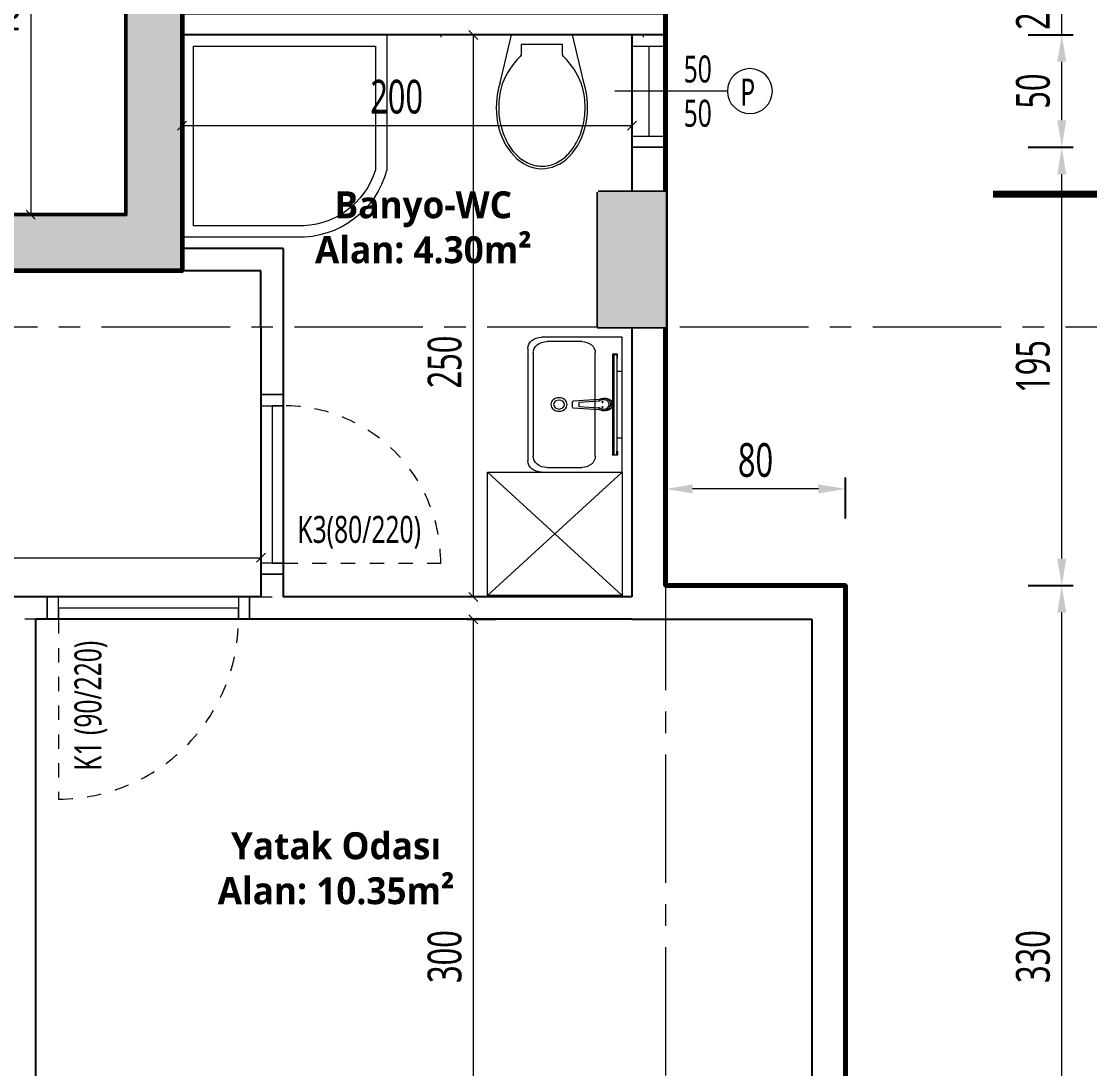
# Model space of a CAD drawing. Header units: metres. Extents: x 14968 to 56958, y -40276 to -31129.
# Drawn here: x 36100.2 to 36575.3, y -36279.8 to -35813.9 of the extents above; entities that cross this region are included whole.
import ezdxf
from ezdxf.enums import TextEntityAlignment as Align

# ---------------------------------------------------------------- set-up
doc = ezdxf.new("R2010")
doc.units = ezdxf.units.M
doc.linetypes.add('CENTER2', pattern=[28.575, 19.05, -3.175, 3.175, -3.175])
doc.linetypes.add('JIS_02_1.2', pattern=[64.008, 32.004, -32.004])
doc.layers.get('0').update_dxf_attribs({"lineweight": 13})
doc.layers.get('Defpoints').update_dxf_attribs({"lineweight": 9})
doc.layers.add('A AKS', color=7, linetype='CENTER2', lineweight=9, true_color=0x848484)
doc.layers.add('A AKS YAZI', color=7, linetype='CENTER2', lineweight=9, true_color=0x848484)
doc.layers.add('A ALAN BRÜT', color=5, linetype='Continuous', lineweight=60, plot=False)
doc.layers.add('A ALAN NET', color=140, linetype='Continuous', lineweight=13, plot=False)
for name, color, linetype, lineweight in [('A DUVAR', 7, 'Continuous', 25), ('A KAPI', 11, 'Continuous', 13), ('A KESİT ÇİZGİSİ', 1, 'CENTER2', 50), ('A KOLON', 1, 'Continuous', 50), ('A KOLON TARAMA', 1, 'Continuous', 15), ('A PENCERE', 140, 'Continuous', 9), ('A TEFRİŞ', 252, 'Continuous', 13), ('A YAZI', 7, 'Continuous', 13), ('A ÖLÇÜ DIŞ', 31, 'Continuous', 13), ('A ÖLÇÜ İÇ', 31, 'Continuous', 13), ('A ÖLÇÜ İÇ YATAY', 2, 'Continuous', 9)]:
    doc.layers.add(name, color=color, linetype=linetype, lineweight=lineweight)
doc.styles.add('HİB Segoe Semibold', font='')
doc.styles.add('HİB Segoe Semilight .7', font='segoeuisl.ttf', dxfattribs={"width": 0.7})
doc.styles.add('HİB Segoe Semilight .95', font='segoeuisl.ttf', dxfattribs={"width": 0.9})
doc.styles.get('HİB Segoe Semibold').set_extended_font_data('Segoe UI Semibold')
doc.dimstyles.new('HİB DIŞ', dxfattribs={"dimtxt": 15, "dimasz": 12, "dimexe": 5, "dimexo": 30, "dimgap": 5, "dimtad": 1, "dimdec": 0, "dimzin": 0, "dimdsep": 46, "dimtxsty": 'HİB Segoe Semilight .7', "dimcen": 0.09, "dimclrd": 256, "dimclre": 256, "dimclrt": 256, "dimadec": 0, "dimazin": 0, "dimtfac": 1, "dimtdec": 4, "dimtix": 1, "dimtmove": 0, "dimatfit": 3, "dimfxl": 15, "dimfxlon": 1, "dimtvp": 1, "dimtolj": 1, "dimtzin": 0, "dimlwd": -1, "dimlwe": -3, "dimarcsym": 0})
doc.dimstyles.new('HİB İÇ', dxfattribs={"dimtxt": 15, "dimasz": 18, "dimexe": 3, "dimexo": 10, "dimgap": 5, "dimtad": 1, "dimdec": 0, "dimzin": 0, "dimdsep": 46, "dimtxsty": 'HİB Segoe Semilight .7', "dimblk": 'NONE', "dimblk1": 'NONE', "dimblk2": 'NONE', "dimtsz": 2, "dimcen": 0.09, "dimclrd": 256, "dimclre": 256, "dimclrt": 256, "dimadec": 0, "dimazin": 0, "dimtfac": 1, "dimtdec": 4, "dimtix": 1, "dimtofl": 0, "dimtmove": 0, "dimatfit": 3, "dimfxl": 10, "dimfxlon": 1, "dimtvp": 1, "dimtolj": 1, "dimtzin": 0, "dimlwd": -1, "dimlwe": -3, "dimarcsym": 0})

# ---------------------------------------------------------------- blocks, each defined once
blk = doc.blocks.new('*D598')
at = {"layer": 'A ÖLÇÜ DIŞ', "lineweight": -3, "ltscale": 0.5}
for p, q in [((36622.4, -35669.94), (36642.4, -35669.94)), ((36622.4, -35949.94), (36642.4, -35949.94))]:
    blk.add_line(p, q, dxfattribs=at)
at = {"layer": 'A ÖLÇÜ DIŞ', "ltscale": 0.5}
blk.add_line((36637.4, -35937.94), (36637.4, -35681.94), dxfattribs=at)
at = {"layer": 'A ÖLÇÜ DIŞ'}
for points in [[(36639.4, -35681.94), (36635.4, -35681.94), (36637.4, -35669.94)], [(36635.4, -35937.94), (36639.4, -35937.94), (36637.4, -35949.94)]]:
    blk.add_solid(points, dxfattribs=at)
at = {"layer": 'Defpoints', "color": 0}
for p in [(36386.7, -35669.94), (36637.4, -35669.94), (36394.64, -35949.94)]:
    blk.add_point(p, dxfattribs=at)
at = {"layer": 'A ÖLÇÜ DIŞ', "ltscale": 0.5, "insert": (36624.65, -35809.94), "char_height": 15, "attachment_point": 5, "rotation": 90, "style": 'HİB Segoe Semilight .7'}
blk.add_mtext('\\A1;280', dxfattribs=at)
blk = doc.blocks.new('*D597')
at = {"layer": 'A ÖLÇÜ DIŞ', "lineweight": -3, "ltscale": 0.5}
for p, q in [((36622.4, -35949.89), (36642.4, -35949.89)), ((36622.4, -36394.94), (36642.4, -36394.94))]:
    blk.add_line(p, q, dxfattribs=at)
at = {"layer": 'A ÖLÇÜ DIŞ', "ltscale": 0.5}
blk.add_line((36637.4, -36382.94), (36637.4, -35961.89), dxfattribs=at)
at = {"layer": 'A ÖLÇÜ DIŞ'}
for points in [[(36639.4, -35961.89), (36635.4, -35961.89), (36637.4, -35949.89)], [(36635.4, -36382.94), (36639.4, -36382.94), (36637.4, -36394.94)]]:
    blk.add_solid(points, dxfattribs=at)
at = {"layer": 'Defpoints', "color": 0}
for p in [(36386.7, -35949.89), (36637.4, -35949.89), (36501.7, -36394.94)]:
    blk.add_point(p, dxfattribs=at)
at = {"layer": 'A ÖLÇÜ DIŞ', "ltscale": 0.5, "insert": (36624.77, -36172.41), "char_height": 15, "attachment_point": 5, "rotation": 90, "style": 'HİB Segoe Semilight .7'}
blk.add_mtext('\\A1;445', dxfattribs=at)
blk = doc.blocks.new('A LAVABO')
at = {"color": 0, "linetype": 'ByBlock'}
for p, q in [((-9.4, 12.26), (-11.2, 12.26)), ((-11.2, 12.26), (-11.2, 10.46)), ((-11, 12.06), (-9.4, 12.06)), ((-11, 10.46), (-11, 12.06)), ((-9.4, 12.06), (-9.4, 12.26)), ((33.6, 12.06), (-9.4, 12.06, 0)), ((-3.5, 12.06, 0), (-3.5, 14.06, 0)), ((26.1, 12.06, 0), (26.1, 14.06, 0)), ((32, 12.06), (32, 12.26)), ((32, 12.26), (33.8, 12.26)), ((33.6, 12.06), (32, 12.06)), ((33.6, 10.46), (33.6, 12.06)), ((33.8, 12.26), (33.8, 10.46)), ((-11.2, 10.46), (-11, 10.46)), ((-11, 11.06, 0), (33.6, 11.06)), ((33.6, 10.46), (-11, 10.46)), ((33.8, 10.46), (33.6, 10.46)), ((8.66, 7.1), (8.66, 7.75)), ((9.18, 5.51), (9.83, 5.51)), ((9.82, -4.1), (9.18, 5.51)), ((10.5, -1.81), (9.89, 5.24)), ((12.89, 5.31), (12.25, -1.82)), ((13.53, 5.47), (12.82, -4.1)), ((13.53, 5.47), (12.91, 5.47)), ((14.07, 7.1), (14.07, 7.76)), ((11.95, -2.09), (10.8, -2.09)), ((10.12, -4.38), (12.52, -4.38))]:
    blk.add_line(p, q, dxfattribs=at)
at = {"color": 0, "linetype": 'ByBlock', "elevation": 0}
for points in [[(-18.7, 14.06), (41.3, 14.06), (41.3, -15.94, -0.414214), (36.3, -20.94), (-13.7, -20.94, -0.414214), (-18.7, -15.94)], [(-16.7, -0.94, -0.414214), (-11.7, 4.06), (34.3, 4.06, -0.414214), (39.3, -0.94), (39.3, -13.94, -0.414214), (34.3, -18.94), (-11.7, -18.94, -0.414214), (-16.7, -13.94)]]:
    blk.add_lwpolyline(points, format="xyb", close=True, dxfattribs=at)
blk.add_lwpolyline([(-3.5, 14.06), (26.1, 14.06)], dxfattribs=at)
at = {"color": 0, "linetype": 'ByBlock'}
for centre, radius in [((11.3, 10.46), 0.591), ((11.3, 10.46), 0.471), ((10.17, 6.73), 0.211), ((12.34, 6.7), 0.211), ((11.34, -9.39), 3), ((11.34, -9.39), 2)]:
    blk.add_circle(centre, radius, dxfattribs=at)
for points in [[(9.18, 5.51), (8.3, 6.72), (8.57, 8.41), (9.78, 9.28), (10.99, 10.16), (12.68, 9.89), (13.56, 8.68), (14.25, 7.72), (14.24, 6.42), (13.53, 5.47)], [(9.66, 5.85), (8.97, 6.79), (9.17, 8.11), (10.11, 8.8), (11.05, 9.49), (12.37, 9.29), (13.06, 8.35), (13.6, 7.62), (13.61, 6.63), (13.1, 5.89)]]:
    blk.add_open_spline(points, degree=3, knots=[0, 0, 0, 0, 1, 1, 1, 2, 2, 2, 3, 3, 3, 3], dxfattribs=at)
for points in [[(8.66, 7.75), (8.66, 9), (9.51, 10.08), (10.72, 10.38)], [(11.89, 10.41), (13.16, 10.15), (14.08, 9.04), (14.07, 7.74)], [(9.66, 5.85), (9.79, 5.67), (9.87, 5.46), (9.89, 5.24)], [(12.89, 5.31), (12.9, 5.52), (12.98, 5.72), (13.1, 5.89)], [(10.8, -2.09), (10.64, -2.09), (10.51, -1.97), (10.5, -1.81)], [(12.25, -1.82), (12.23, -1.97), (12.1, -2.09), (11.95, -2.09)], [(10.12, -4.38), (9.96, -4.38), (9.83, -4.26), (9.82, -4.1)], [(12.82, -4.1), (12.81, -4.26), (12.68, -4.38), (12.52, -4.38)]]:
    blk.add_open_spline(points, degree=3, dxfattribs=at)
blk = doc.blocks.new('A KAPI 70X10')
at = {"layer": 'A KAPI', "ltscale": 100}
for p, q in [((-6, 85), (-6, 75)), ((4, 85), (4, 75)), ((-6, 75), (4, 75)), ((4, -5), (-6, -5)), ((-6, -15), (-6, -5)), ((4, -15), (4, -5))]:
    blk.add_line(p, q, dxfattribs=at)
at = {"layer": 'A KAPI', "linetype": 'JIS_02_1.2', "ltscale": 0.2}
blk.add_line((4, 0), (74, 0), dxfattribs=at)
at = {"layer": 'A KAPI', "ltscale": 100}
for points in [[(4, 70), (4, 75), (-6, 75), (-6, 70)], [(-1, 0), (4, 0), (4, 70), (-1, 70)], [(4, -5), (4, 0), (-6, 0), (-6, -5)]]:
    blk.add_lwpolyline(points, close=True, dxfattribs=at)
at = {"layer": 'A KAPI', "linetype": 'JIS_02_1.2', "ltscale": 0.2}
blk.add_arc((4.17, 0.17), 69.83, 359.8617, 90.1383, dxfattribs=at)
at = {"layer": 'A KAPI', "style": 'HİB Segoe Semilight .7', "width": 0.7}
blk.add_attdef('KAPI_NO', (14.73, 8.98), '', height=12, dxfattribs=at)
blk = doc.blocks.new('A KLOZET')
at = {"color": 0}
for p, q in [((4.51, 17.13), (4.51, 16.13)), ((35.86, 17.13), (30.85, -4.25)), ((63.15, 17.13), (35.86, 17.13)), ((68.25, -4.6), (63.15, 17.13)), ((94.51, 17.13), (94.51, 16.13)), ((58.71, 12.88), (40.22, 12.88)), ((40.22, 12.88), (40.22, 8.3)), ((58.71, 8.3), (58.71, 12.88)), ((39.86, 7.44), (39.85, 7.43)), ((40.22, 8.3), (39.86, 7.44)), ((59.14, 7.44), (58.71, 8.3)), ((59.13, 7.43), (59.14, 7.44))]:
    blk.add_line(p, q, dxfattribs=at)
for centre, start, end in [((62.17, -15.98), 133.6318, 159.5865), ((36.77, -15.98), 20.4135, 46.3682)]:
    blk.add_arc(centre, 32.34, start, end, dxfattribs=at)
blk.add_ellipse((49.49, -15.14), major_axis=(0, -27.28), ratio=0.74463, start_param=4.302209, end_param=8.249905, dxfattribs=at)
blk.add_open_spline([(31.86, -4.7), (31.66, -5.38), (31.43, -6.19), (30.89, -8.43), (30.64, -9.9), (30.32, -12.88), (30.26, -14.39), (30.32, -17.4), (30.45, -18.9), (30.89, -21.85), (31.21, -23.3), (32.02, -26.1), (32.51, -27.45), (33.66, -30.01), (34.31, -31.23), (35.76, -33.48), (36.56, -34.52), (38.26, -36.4), (39.16, -37.24), (41.06, -38.69), (42.05, -39.3), (44.09, -40.29), (45.13, -40.67), (47.25, -41.17), (48.32, -41.3), (50.46, -41.32), (51.53, -41.2), (53.65, -40.73), (54.7, -40.37), (56.74, -39.41), (57.74, -38.81), (59.64, -37.39), (60.56, -36.56), (62.27, -34.71), (63.07, -33.68), (64.54, -31.45), (65.2, -30.24), (66.37, -27.7), (66.87, -26.35), (67.7, -23.57), (68.03, -22.12), (68.5, -19.18), (68.64, -17.68), (68.72, -14.67), (68.67, -13.16), (68.38, -10.18), (68.14, -8.7), (67.62, -6.48), (67.41, -5.71), (67.12, -4.7)], degree=3, knots=[4.302209, 4.302209, 4.302209, 4.302209, 4.399567, 4.399567, 4.570324, 4.570324, 4.741082, 4.741082, 4.91184, 4.91184, 5.082597, 5.082597, 5.253355, 5.253355, 5.424112, 5.424112, 5.59487, 5.59487, 5.765627, 5.765627, 5.936385, 5.936385, 6.107142, 6.107142, 6.2779, 6.2779, 6.448657, 6.448657, 6.619415, 6.619415, 6.790172, 6.790172, 6.96093, 6.96093, 7.131688, 7.131688, 7.302445, 7.302445, 7.473203, 7.473203, 7.64396, 7.64396, 7.814718, 7.814718, 7.985475, 7.985475, 8.156233, 8.156233, 8.249905, 8.249905, 8.249905, 8.249905], dxfattribs=at)
blk = doc.blocks.new('PEN 65LİK')
at = {"layer": 'A PENCERE'}
for p, q in [((-15, -25), (-15, 25)), ((-15, 25), (0, 25)), ((0, 25), (0, -25)), ((-7.5, 20), (-7.5, -20)), ((0, -25), (-15, -25))]:
    blk.add_line(p, q, dxfattribs=at)
at = {"layer": 'A PENCERE', "color": 7}
blk.add_line((-42.5, 0), (7.5, 0), dxfattribs=at)
at = {"layer": 'A PENCERE'}
for points in [[(0, 25), (0, 20), (-15, 20), (-15, 25)], [(0, -25), (0, -20), (-15, -20), (-15, -25)]]:
    blk.add_lwpolyline(points, close=True, dxfattribs=at)
at = {"layer": 'A PENCERE', "color": 7}
blk.add_circle((-52.5, 0), 10, dxfattribs=at)
at = {"layer": 'A PENCERE', "color": 7, "style": 'HİB Segoe Semilight .95', "width": 0.7}
for tag, p in [('GEN', (-29.3, 3.83)), ('P', (-51.54, -6.42)), ('YÜK', (-29.3, -15.83))]:
    blk.add_attdef(tag, text='', height=12, dxfattribs=at).set_placement(p, align=Align.CENTER)
blk = doc.blocks.new('KAPI 90X10')
at = {"layer": 'A KAPI', "linetype": 'JIS_02_1.2', "ltscale": 0.2}
blk.add_line((85, 10.03), (85, 90.03), dxfattribs=at)
at = {"layer": 'A KAPI'}
for p, q in [((0, 10.03), (-10, 10.03)), ((0, 0.03), (0, 10.03)), ((90, 10.03), (90, 0.03)), ((90, 10.03), (100, 10.03)), ((0, 0.03), (-10, 0.03)), ((90, 0.03), (100, 0.03))]:
    blk.add_line(p, q, dxfattribs=at)
for points in [[(5, 10.03), (0, 10.03), (0, 0.03), (5, 0.03)], [(85, 5.03), (85, 10.03), (5, 10.03), (5, 5.03)], [(90, 10.03), (85, 10.03), (85, 0.03), (90, 0.03)]]:
    blk.add_lwpolyline(points, close=True, dxfattribs=at)
at = {"layer": 'A KAPI', "linetype": 'JIS_02_1.2', "ltscale": 0.2}
blk.add_arc((85, 10.03), 80, 90, 180, dxfattribs=at)
at = {"layer": 'A KAPI', "style": 'HİB Segoe Semilight .7', "width": 0.7}
blk.add_attdef('KAPI_NO', (76.63, 23.8), '', height=12, rotation=90, dxfattribs=at)
blk = doc.blocks.new('*D601')
at = {"layer": 'A ÖLÇÜ DIŞ', "lineweight": -3, "ltscale": 0.5, "transparency": 16777216}
for p, q in [((36657.4, -35174.94), (36677.4, -35174.94)), ((36657.4, -36444.94), (36677.4, -36444.94))]:
    blk.add_line(p, q, dxfattribs=at)
at = {"layer": 'A ÖLÇÜ DIŞ', "ltscale": 0.5, "transparency": 16777216}
blk.add_line((36672.4, -36432.94), (36672.4, -35186.94), dxfattribs=at)
at = {"layer": 'A ÖLÇÜ DIŞ', "transparency": 16777216}
for points in [[(36674.4, -35186.94), (36670.4, -35186.94), (36672.4, -35174.94)], [(36670.4, -36432.94), (36674.4, -36432.94), (36672.4, -36444.94)]]:
    blk.add_solid(points, dxfattribs=at)
at = {"layer": 'Defpoints', "color": 0, "transparency": 16777216}
for p in [(35781.7, -35174.94), (36672.4, -35174.94), (35781.7, -36444.94)]:
    blk.add_point(p, dxfattribs=at)
at = {"layer": 'A ÖLÇÜ DIŞ', "ltscale": 0.5, "transparency": 16777216, "insert": (36659.61, -35809.94), "char_height": 15, "attachment_point": 5, "rotation": 90, "style": 'HİB Segoe Semilight .7'}
blk.add_mtext('\\A1;1270', dxfattribs=at)
blk = doc.blocks.new('*D593')
at = {"layer": 'A ÖLÇÜ DIŞ', "lineweight": -3, "ltscale": 0.5}
for p, q in [((36584.4, -35555.04), (36604.4, -35555.04)), ((36584.4, -36064.84), (36604.4, -36064.84))]:
    blk.add_line(p, q, dxfattribs=at)
at = {"layer": 'A ÖLÇÜ DIŞ', "ltscale": 0.5}
blk.add_line((36599.4, -36052.84), (36599.4, -35567.04), dxfattribs=at)
at = {"layer": 'A ÖLÇÜ DIŞ'}
for points in [[(36601.4, -35567.04), (36597.4, -35567.04), (36599.4, -35555.04)], [(36597.4, -36052.84), (36601.4, -36052.84), (36599.4, -36064.84)]]:
    blk.add_solid(points, dxfattribs=at)
at = {"layer": 'Defpoints', "color": 0}
for p in [(36466.7, -35555.04), (36599.4, -35555.04), (36466.7, -36064.84)]:
    blk.add_point(p, dxfattribs=at)
at = {"layer": 'A ÖLÇÜ DIŞ', "ltscale": 0.5, "insert": (36586.61, -35809.94), "char_height": 15, "attachment_point": 5, "rotation": 90, "style": 'HİB Segoe Semilight .7'}
blk.add_mtext('\\A1;510', dxfattribs=at)
blk = doc.blocks.new('*D592')
at = {"layer": 'A ÖLÇÜ DIŞ', "lineweight": -3, "ltscale": 0.5}
for p, q in [((36584.4, -36064.84), (36604.4, -36064.84)), ((36584.4, -36394.94), (36604.4, -36394.94))]:
    blk.add_line(p, q, dxfattribs=at)
at = {"layer": 'A ÖLÇÜ DIŞ', "ltscale": 0.5}
blk.add_line((36599.4, -36382.94), (36599.4, -36076.84), dxfattribs=at)
at = {"layer": 'A ÖLÇÜ DIŞ'}
for points in [[(36601.4, -36076.84), (36597.4, -36076.84), (36599.4, -36064.84)], [(36597.4, -36382.94), (36601.4, -36382.94), (36599.4, -36394.94)]]:
    blk.add_solid(points, dxfattribs=at)
at = {"layer": 'Defpoints', "color": 0}
for p in [(36466.7, -36064.84), (36599.4, -36064.84), (36501.7, -36394.94)]:
    blk.add_point(p, dxfattribs=at)
at = {"layer": 'A ÖLÇÜ DIŞ', "ltscale": 0.5, "insert": (36586.64, -36229.89), "char_height": 15, "attachment_point": 5, "rotation": 90, "style": 'HİB Segoe Semilight .7'}
blk.add_mtext('\\A1;330', dxfattribs=at)
blk = doc.blocks.new('KESİTLER')
at = {"layer": 'A KESİT ÇİZGİSİ', "ltscale": 3}
blk.add_lwpolyline([(1833.03, 0, 3, 3, 0), (1607.82, 0, 0, 0, 0)], format="xyseb", dxfattribs=at)
blk = doc.blocks.new('*D1648')
at = {"layer": 'A ÖLÇÜ İÇ', "ltscale": 0.5}
for p, q in [((36303.24, -36081.94), (36299.24, -36077.94)), ((36301.24, -36379.94), (36301.24, -36079.94)), ((36299.24, -36377.94), (36303.24, -36381.94))]:
    blk.add_line(p, q, dxfattribs=at)
at = {"layer": 'A ÖLÇÜ İÇ', "lineweight": -3, "ltscale": 0.5}
for p, q in [((36311.24, -36079.94), (36298.24, -36079.94)), ((36311.24, -36379.94), (36298.24, -36379.94))]:
    blk.add_line(p, q, dxfattribs=at)
at = {"layer": 'Defpoints', "color": 0}
for p in [(36301.24, -36079.94), (36386.7, -36079.94), (36390.74, -36379.94)]:
    blk.add_point(p, dxfattribs=at)
at = {"layer": 'A ÖLÇÜ İÇ', "ltscale": 0.5, "insert": (36288.49, -36229.94), "char_height": 15, "attachment_point": 5, "rotation": 90, "style": 'HİB Segoe Semilight .7'}
blk.add_mtext('\\A1;300', dxfattribs=at)
blk = doc.blocks.new('_None')
blk = doc.blocks.new('*D1649')
at = {"layer": 'A ÖLÇÜ İÇ', "lineweight": -3, "ltscale": 0.5}
for p, q in [((36311.24, -35819.94), (36298.24, -35819.94)), ((36311.24, -36069.99), (36298.24, -36069.99))]:
    blk.add_line(p, q, dxfattribs=at)
at = {"layer": 'A ÖLÇÜ İÇ', "ltscale": 0.5}
for p, q in [((36303.24, -35821.94), (36299.24, -35817.94)), ((36301.24, -36069.99), (36301.24, -35819.94)), ((36299.24, -36067.99), (36303.24, -36071.99))]:
    blk.add_line(p, q, dxfattribs=at)
at = {"layer": 'Defpoints', "color": 0}
for p in [(36301.24, -35819.94), (36371.7, -35819.94), (36371.7, -36069.99)]:
    blk.add_point(p, dxfattribs=at)
at = {"layer": 'A ÖLÇÜ İÇ', "ltscale": 0.5, "insert": (36288.49, -35965.47), "char_height": 15, "attachment_point": 5, "rotation": 90, "style": 'HİB Segoe Semilight .7'}
blk.add_mtext('\\A1;250', dxfattribs=at)
blk = doc.blocks.new('*D1653')
at = {"layer": 'A ÖLÇÜ İÇ', "lineweight": -3, "ltscale": 0.5}
for p, q in [((36171.7, -35850.29), (36171.7, -35863.29)), ((36371.7, -35850.29), (36371.7, -35863.29))]:
    blk.add_line(p, q, dxfattribs=at)
at = {"layer": 'A ÖLÇÜ İÇ', "ltscale": 0.5}
for p, q in [((36173.7, -35858.29), (36169.7, -35862.29)), ((36369.7, -35862.29), (36373.7, -35858.29)), ((36171.7, -35860.29), (36371.7, -35860.29))]:
    blk.add_line(p, q, dxfattribs=at)
at = {"layer": 'Defpoints', "color": 0}
for p in [(36171.7, -35819.94), (36371.7, -35819.94), (36371.7, -35860.29)]:
    blk.add_point(p, dxfattribs=at)
at = {"layer": 'A ÖLÇÜ İÇ', "ltscale": 0.5, "insert": (36267.08, -35847.54), "char_height": 15, "attachment_point": 5, "style": 'HİB Segoe Semilight .7'}
blk.add_mtext('\\A1;200', dxfattribs=at)
blk = doc.blocks.new('*D1667')
at = {"layer": 'A ÖLÇÜ İÇ', "lineweight": -3, "ltscale": 0.5}
for p, q in [((35776.7, -36042.56), (35776.7, -36055.56)), ((36206.7, -36042.56), (36206.7, -36055.56))]:
    blk.add_line(p, q, dxfattribs=at)
at = {"layer": 'A ÖLÇÜ İÇ', "ltscale": 0.5}
for p, q in [((35778.7, -36050.56), (35774.7, -36054.56)), ((35776.7, -36052.56), (36206.7, -36052.56)), ((36204.7, -36054.56), (36208.7, -36050.56))]:
    blk.add_line(p, q, dxfattribs=at)
at = {"layer": 'Defpoints', "color": 0}
for p in [(35776.7, -35949.99), (36206.7, -35949.99), (36206.7, -36052.56)]:
    blk.add_point(p, dxfattribs=at)
at = {"layer": 'A ÖLÇÜ İÇ', "ltscale": 0.5, "insert": (35991.7, -36039.81), "char_height": 15, "attachment_point": 5, "style": 'HİB Segoe Semilight .7'}
blk.add_mtext('\\A1;430', dxfattribs=at)
blk = doc.blocks.new('*D1689')
at = {"layer": 'A ÖLÇÜ DIŞ', "lineweight": -3, "ltscale": 0.5}
for p, q in [((36547.9, -36064.94), (36567.9, -36064.94)), ((36547.9, -36394.94), (36567.9, -36394.94))]:
    blk.add_line(p, q, dxfattribs=at)
at = {"layer": 'A ÖLÇÜ DIŞ', "ltscale": 0.5}
blk.add_line((36562.9, -36382.94), (36562.9, -36076.94), dxfattribs=at)
at = {"layer": 'A ÖLÇÜ DIŞ'}
for points in [[(36564.9, -36076.94), (36560.9, -36076.94), (36562.9, -36064.94)], [(36560.9, -36382.94), (36564.9, -36382.94), (36562.9, -36394.94)]]:
    blk.add_solid(points, dxfattribs=at)
at = {"layer": 'Defpoints', "color": 0}
for p in [(36466.7, -36064.94), (36562.9, -36064.94), (36466.7, -36394.94)]:
    blk.add_point(p, dxfattribs=at)
at = {"layer": 'A ÖLÇÜ DIŞ', "ltscale": 0.5, "insert": (36550.14, -36229.94), "char_height": 15, "attachment_point": 5, "rotation": 90, "style": 'HİB Segoe Semilight .7'}
blk.add_mtext('\\A1;330', dxfattribs=at)
blk = doc.blocks.new('*D1690')
at = {"layer": 'A ÖLÇÜ DIŞ', "lineweight": -3, "ltscale": 0.5}
for p, q in [((36547.9, -35869.96), (36567.9, -35869.96)), ((36547.9, -36064.94), (36567.9, -36064.94))]:
    blk.add_line(p, q, dxfattribs=at)
at = {"layer": 'A ÖLÇÜ DIŞ', "ltscale": 0.5}
blk.add_line((36562.9, -36052.94), (36562.9, -35881.96), dxfattribs=at)
at = {"layer": 'A ÖLÇÜ DIŞ'}
for points in [[(36564.9, -35881.96), (36560.9, -35881.96), (36562.9, -35869.96)], [(36560.9, -36052.94), (36564.9, -36052.94), (36562.9, -36064.94)]]:
    blk.add_solid(points, dxfattribs=at)
at = {"layer": 'Defpoints', "color": 0}
for p in [(36386.7, -35869.96), (36562.9, -35869.96), (36466.7, -36064.94)]:
    blk.add_point(p, dxfattribs=at)
at = {"layer": 'A ÖLÇÜ DIŞ', "ltscale": 0.5, "insert": (36550.1, -35967.45), "char_height": 15, "attachment_point": 5, "rotation": 90, "style": 'HİB Segoe Semilight .7'}
blk.add_mtext('\\A1;195', dxfattribs=at)
blk = doc.blocks.new('*D1691')
at = {"layer": 'A ÖLÇÜ DIŞ', "lineweight": -3, "ltscale": 0.5}
for p, q in [((36547.9, -35819.94), (36567.9, -35819.94)), ((36547.9, -35869.96), (36567.9, -35869.96))]:
    blk.add_line(p, q, dxfattribs=at)
at = {"layer": 'A ÖLÇÜ DIŞ', "ltscale": 0.5}
blk.add_line((36562.9, -35857.96), (36562.9, -35831.94), dxfattribs=at)
at = {"layer": 'A ÖLÇÜ DIŞ'}
for points in [[(36564.9, -35831.94), (36560.9, -35831.94), (36562.9, -35819.94)], [(36560.9, -35857.96), (36564.9, -35857.96), (36562.9, -35869.96)]]:
    blk.add_solid(points, dxfattribs=at)
at = {"layer": 'Defpoints', "color": 0}
for p in [(36386.7, -35819.94), (36562.9, -35819.94), (36386.7, -35869.96)]:
    blk.add_point(p, dxfattribs=at)
at = {"layer": 'A ÖLÇÜ DIŞ', "ltscale": 0.5, "insert": (36550.15, -35844.95), "char_height": 15, "attachment_point": 5, "rotation": 90, "style": 'HİB Segoe Semilight .7'}
blk.add_mtext('\\A1;50', dxfattribs=at)
blk = doc.blocks.new('*D1692')
at = {"layer": 'A ÖLÇÜ DIŞ', "lineweight": -3, "ltscale": 0.5}
for p, q in [((36547.9, -35799.94), (36567.9, -35799.94)), ((36547.9, -35819.94), (36567.9, -35819.94))]:
    blk.add_line(p, q, dxfattribs=at)
at = {"layer": 'A ÖLÇÜ DIŞ', "ltscale": 0.5}
blk.add_line((36562.9, -35819.94), (36562.9, -35799.94), dxfattribs=at)
at = {"layer": 'Defpoints', "color": 0}
for p in [(36386.7, -35799.94), (36562.9, -35799.94), (36386.7, -35819.94)]:
    blk.add_point(p, dxfattribs=at)
at = {"layer": 'A ÖLÇÜ DIŞ', "ltscale": 0.5, "insert": (36550.15, -35809.94), "char_height": 15, "attachment_point": 5, "rotation": 90, "style": 'HİB Segoe Semilight .7'}
blk.add_mtext('\\A1;20', dxfattribs=at)
blk = doc.blocks.new('*D1845')
at = {"layer": 'A ÖLÇÜ DIŞ', "lineweight": -3, "ltscale": 0.5}
for p, q in [((36386.7, -36035.04), (36386.7, -36016.91)), ((36466.7, -36035.04), (36466.7, -36016.91))]:
    blk.add_line(p, q, dxfattribs=at)
at = {"layer": 'A ÖLÇÜ DIŞ', "ltscale": 0.5}
blk.add_line((36454.7, -36021.91), (36398.7, -36021.91), dxfattribs=at)
at = {"layer": 'A ÖLÇÜ DIŞ'}
for points in [[(36398.7, -36019.91), (36398.7, -36023.91), (36386.7, -36021.91)], [(36454.7, -36023.91), (36454.7, -36019.91), (36466.7, -36021.91)]]:
    blk.add_solid(points, dxfattribs=at)
at = {"layer": 'Defpoints', "color": 0}
for p in [(36386.7, -36021.91), (36386.7, -36065.04), (36466.7, -36065.04)]:
    blk.add_point(p, dxfattribs=at)
at = {"layer": 'A ÖLÇÜ DIŞ', "ltscale": 0.5, "insert": (36426.7, -36009.15), "char_height": 15, "attachment_point": 5, "style": 'HİB Segoe Semilight .7'}
blk.add_mtext('\\A1;80', dxfattribs=at)
blk = doc.blocks.new('*D2402')
at = {"layer": 'A ÖLÇÜ İÇ', "ltscale": 0.5}
for p, q in [((472, 209.47), (468, 205.47)), ((668, 205.47), (672, 209.47)), ((670, 207.47), (470, 207.47))]:
    blk.add_line(p, q, dxfattribs=at)
at = {"layer": 'A ÖLÇÜ İÇ', "lineweight": -3, "ltscale": 0.5}
for p, q in [((470, 197.47), (470, 210.47)), ((670, 197.47), (670, 210.47))]:
    blk.add_line(p, q, dxfattribs=at)
at = {"layer": 'Defpoints', "color": 0}
for p in [(470, 207.47), (470, 60.05), (670, 60.05)]:
    blk.add_point(p, dxfattribs=at)
at = {"layer": 'A ÖLÇÜ İÇ', "ltscale": 0.5, "insert": (570, 220.22), "char_height": 15, "attachment_point": 5, "style": 'HİB Segoe Semilight .7'}
blk.add_mtext('\\A1;200', dxfattribs=at)
blk = doc.blocks.new('*D458')
at = {"layer": 'A ÖLÇÜ İÇ', "lineweight": -3, "ltscale": 0.5, "transparency": 16777216}
for p, q in [((637.69, 240), (624.69, 240)), ((637.69, 60.05), (624.69, 60.05))]:
    blk.add_line(p, q, dxfattribs=at)
at = {"layer": 'A ÖLÇÜ İÇ', "ltscale": 0.5, "transparency": 16777216}
for p, q in [((629.69, 238), (625.69, 242)), ((627.69, 240), (627.69, 60.05)), ((625.69, 62.05), (629.69, 58.05))]:
    blk.add_line(p, q, dxfattribs=at)
at = {"layer": 'Defpoints', "color": 0, "transparency": 16777216}
for p in [(670, 240), (627.69, 60.05), (670, 60.05)]:
    blk.add_point(p, dxfattribs=at)
at = {"layer": 'A ÖLÇÜ İÇ', "ltscale": 0.5, "transparency": 16777216, "insert": (614.9, 150.03), "char_height": 15, "attachment_point": 5, "rotation": 90, "style": 'HİB Segoe Semilight .7'}
blk.add_mtext('\\A1;180', dxfattribs=at)
blk = doc.blocks.new('AKS YENİ')
at = {"layer": 'A AKS', "ltscale": 3}
for p, q in [((1160, 285.07), (1160, -1455.07)), ((1480.7, -725), (-235.7, -725))]:
    blk.add_line(p, q, dxfattribs=at)
blk = doc.blocks.new('KOLON YENİ')
at = {"layer": 'A KOLON TARAMA', "ltscale": 100, "transparency": 33554687}
h = blk.add_hatch(dxfattribs=at)
h.set_pattern_fill('ANSI33-METRIC', color=256)
h.set_pattern_definition([(45, (250, -735), (-4.49013, 4.49013), []), (45, (254.49, -735), (-4.49013, 4.49013), [3.175, -1.5875])])
h.paths.add_polyline_path([(695, -725), (725, -725), (725, -699.99), (945, -700), (945, -470), (725, -470), (725, -445), (695, -445), (695, -495.01), (920, -495), (920, -674.95), (695, -674.94)])
h.paths.add_polyline_path([(250, -475), (310, -475), (310, -445), (250, -445)])
h.paths.add_polyline_path([(250, -695), (310, -695), (310, -725), (250, -725)])
at = {"layer": 'A KOLON', "ltscale": 0.5}
blk.add_lwpolyline([(695, -725), (725, -725), (725, -700), (945, -700), (945, -470), (725, -470), (725, -445), (695, -445), (695, -495), (920, -495), (920, -674.95), (695, -674.95)], close=True, dxfattribs=at)
at = {"layer": 'A KOLON', "ltscale": 100}
blk.add_lwpolyline([(1130, -664.95), (1160, -664.95), (1160, -724.95), (1130, -724.95)], close=True, dxfattribs=at)
at = {"ltscale": 0.5}
blk.add_wipeout([(1130, -724.95), (1160, -724.95), (1160, -664.95), (1130, -664.95)], dxfattribs=at).dxf.layer = 'A KOLON'
at = {"layer": 'A KOLON TARAMA', "ltscale": 100, "transparency": 33554687}
h = blk.add_hatch(dxfattribs=at)
h.set_pattern_fill('ANSI33-METRIC', color=256)
h.set_pattern_definition([(45, (-1e-11, -1170), (-4.490128, 4.490128), []), (45, (4.49, -1170), (-4.490128, 4.490128), [3.175, -1.5875])])
h.paths.add_polyline_path([(1160, -1140), (1160, -1170), (1100, -1170), (1100, -1140)])
h.paths.add_polyline_path([(1130, -664.95), (1160, -664.95), (1160, -725), (1130, -725)])
h.paths.add_polyline_path([(60, -695), (60, -725), (0, -725), (0, -695)])
h.paths.add_polyline_path([(0, -1110), (30, -1110), (30, -1170), (0, -1170)])
h.paths.add_polyline_path([(540, -1110), (570, -1110), (570, -1170), (540, -1170)])
blk = doc.blocks.new('A ÇEKİRDEK')
at = {"layer": 'A KOLON TARAMA', "ltscale": 100, "transparency": 33554687}
h = blk.add_hatch(dxfattribs=at)
h.set_pattern_fill('ANSI33-METRIC', color=256)
h.set_pattern_definition([(45, (0, 0), (-4.49013, 4.49013), []), (45, (4.49, 9e-16), (-4.49013, 4.49013), [3.175, -1.5875])])
h.paths.add_polyline_path([(445, 10), (475, 10), (475, 35.01), (695, 35), (695, 265), (475, 265), (475, 290), (445, 290), (445, 239.99), (670, 240), (670, 60.05), (445, 60.06)])
h.paths.add_polyline_path([(0, 260), (60, 260), (60, 290), (0, 290)])
h.paths.add_polyline_path([(0, 40), (60, 40), (60, 10), (0, 10)])
at = {"layer": 'A ALAN BRÜT', "ltscale": 0.5}
blk.add_lwpolyline([(0, 290), (60, 290), (60, 290), (445, 290), (445, 290), (475, 290), (475, 265), (695, 265), (695, 35), (475, 35), (475, 10), (445, 10), (445, 10), (60, 10), (60, 10), (0, 10)], close=True, dxfattribs=at)
at = {"layer": 'A KOLON', "ltscale": 0.5}
blk.add_lwpolyline([(445, 10), (475, 10), (475, 35), (695, 35), (695, 265), (475, 265), (475, 290), (445, 290), (445, 240), (670, 240), (670, 60.05), (445, 60.05)], close=True, dxfattribs=at)
at = {"layer": 'A ÖLÇÜ İÇ', "ltscale": 0.5}
for base, p1, p2, angle, picture, middle in [((627.69, 60.05), (670, 240), (670, 60.05), 270, '*D458', (614.9, 150.03)), ((470, 207.47), (670, 60.05), (470, 60.05), 180, '*D2402', (570, 220.22))]:
    dim = blk.add_linear_dim(base=base, p1=p1, p2=p2, angle=angle, dimstyle='HİB İÇ', override={"dimtxt": 15}, dxfattribs=at)
    dim.commit()
    dim.dimension.update_dxf_attribs({"geometry": picture, "text_midpoint": middle})

msp = doc.modelspace()

# ---------------------------------------------------------------- hatches: boundary and pattern name
at = {"layer": 'A DUVAR', "ltscale": 0.5, "transparency": 33554687}
h = msp.add_hatch(dxfattribs=at)
h.set_pattern_fill('ANSI31', color=256)
h.set_pattern_definition([(45, (35226.6994, -36394.939), (-2.245064, 2.245064), [])])
h.paths.add_polyline_path([(36391.7, -35254.94), (36391.7, -35224.94), (36331.7, -35224.94), (36331.7, -35254.94)])
h.paths.add_polyline_path([(35226.7, -35284.94), (35256.7, -35284.94), (35256.7, -35224.94), (35226.7, -35224.94)])
h.paths.add_polyline_path([(36391.7, -36364.94), (36391.7, -36394.94), (36331.7, -36394.94), (36331.7, -36364.94)])
h.paths.add_polyline_path([(35751.7, -35284.94), (35781.7, -35284.94), (35781.7, -35224.94), (35751.7, -35224.94)])
h.paths.add_polyline_path([(36361.7, -35664.94), (36391.7, -35664.94), (36391.7, -35724.94), (36361.7, -35724.94)])
h.paths.add_polyline_path([(36361.7, -35894.94), (36391.7, -35894.94), (36391.7, -35954.94), (36361.7, -35954.94)])
h.paths.add_polyline_path([(35286.7, -35924.94), (35286.7, -35954.94), (35226.7, -35954.94), (35226.7, -35924.94)])
h.paths.add_polyline_path([(35286.7, -35664.94), (35286.7, -35694.94), (35226.7, -35694.94), (35226.7, -35664.94)])
h.paths.add_polyline_path([(35226.7, -36334.94), (35256.7, -36334.94), (35256.7, -36394.94), (35226.7, -36394.94)])
h.paths.add_polyline_path([(35751.7, -36334.94), (35781.7, -36334.94), (35781.7, -36394.94), (35751.7, -36394.94)])
h.paths.add_polyline_path([(35226.7, -35664.94), (35226.7, -35694.94), (35286.7, -35694.94), (35286.7, -35664.94)])
h.paths.add_polyline_path([(35226.7, -35284.94), (35256.7, -35284.94), (35256.7, -35224.94), (35226.7, -35224.94)])
h.paths.add_polyline_path([(35226.7, -36394.94), (35256.7, -36394.94), (35256.7, -36334.94), (35226.7, -36334.94)])
h.paths.add_polyline_path([(35226.7, -35924.94), (35226.7, -35954.94), (35286.7, -35954.94), (35286.7, -35924.94)])
h.paths.add_polyline_path([(36331.7, -36364.94), (36331.7, -36394.94), (36391.7, -36394.94), (36391.7, -36364.94)])
h.paths.add_polyline_path([(35751.7, -36394.94), (35781.7, -36394.94), (35781.7, -36334.94), (35751.7, -36334.94)])
h.paths.add_polyline_path([(36361.7, -35724.94), (36391.7, -35724.94), (36391.7, -35664.94), (36361.7, -35664.94)])
h.paths.add_polyline_path([(36331.7, -35224.94), (36331.7, -35254.94), (36391.7, -35254.94), (36391.7, -35224.94)])
h.paths.add_polyline_path([(36361.7, -35954.94), (36391.7, -35954.94), (36391.7, -35894.94), (36361.7, -35894.94)])
h.paths.add_polyline_path([(35751.7, -35284.94), (35781.7, -35284.94), (35781.7, -35224.94), (35751.7, -35224.94)])

# ---------------------------------------------------------------- linework, layer by layer
at = {"layer": 'A ALAN BRÜT', "ltscale": 0.5}
for points in [[(36466.7, -35224.94), (36466.7, -35555.04), (36386.7, -35555.04), (36386.7, -36064.84), (36466.7, -36064.84), (36466.7, -36394.94), (35796.7, -36394.94), (35796.7, -36444.94), (35226.7, -36444.94), (35226.7, -35919.94), (35476.7, -35919.94), (35476.7, -35699.94), (35226.7, -35699.94), (35226.7, -35174.94), (35796.7, -35174.94), (35796.7, -35224.94)], [(36466.7, -35224.94), (36466.7, -35555.04), (36386.7, -35555.04), (36386.7, -36064.84), (36466.7, -36064.84), (36466.7, -36394.94), (35796.7, -36394.94), (35796.7, -36444.94), (35226.7, -36444.94), (35226.7, -35919.94), (35476.7, -35919.94), (35476.7, -35699.94), (35226.7, -35699.94), (35226.7, -35174.94), (35796.7, -35174.94), (35796.7, -35224.94)], [(35226.7, -36444.94), (35796.7, -36444.94), (35796.7, -36394.94), (36466.7, -36394.94), (36466.7, -36064.84), (36386.7, -36064.84), (36386.7, -35809.94), (36171.7, -35809.94), (36171.7, -35924.94), (35951.7, -35924.94), (35951.7, -35949.94), (35916.7, -35949.94), (35916.7, -35949.94), (35536.7, -35949.94), (35536.7, -35949.94), (35476.7, -35949.94), (35476.7, -35919.94), (35226.7, -35919.94)]]:
    msp.add_lwpolyline(points, close=True, dxfattribs=at)
at = {"layer": 'A ALAN NET', "ltscale": 0.5}
msp.add_lwpolyline([(35946.7, -35899.9), (36146.7, -35899.9), (36146.7, -35719.96), (35946.7, -35719.96)], close=True, dxfattribs=at)
at = {"layer": 'A ALAN NET'}
for points in [[(36371.7, -36069.89), (36371.7, -35819.94), (36171.7, -35819.94), (36171.7, -35914.94), (36216.7, -35914.94), (36216.7, -35939.94), (36216.7, -36069.89)], [(35776.7, -35949.94), (35776.7, -36069.89), (36206.7, -36069.89), (36206.7, -35949.94), (36206.7, -35949.94), (36206.7, -35924.94), (35951.7, -35924.91), (35951.7, -35949.94), (35916.7, -35949.94), (35916.7, -35949.94)], [(36106.7, -36379.94), (36451.7, -36379.94), (36451.7, -36079.84), (36371.7, -36079.84), (36371.7, -36079.89), (36106.7, -36079.89)]]:
    msp.add_lwpolyline(points, close=True, dxfattribs=at)
at = {"layer": 'A DUVAR', "ltscale": 0.5}
for p, q in [((36386.7, -35819.94), (36171.7, -35819.94)), ((36371.7, -35819.94), (36371.7, -36069.89)), ((36216.7, -35914.94), (36171.7, -35914.94)), ((36216.7, -35914.94), (36216.7, -35939.94)), ((36206.7, -35924.94), (36171.7, -35924.94)), ((36206.7, -35949.94), (36206.7, -35924.94)), ((36216.7, -35939.94), (36216.7, -36069.89)), ((36216.7, -35939.94), (36216.7, -35939.94)), ((36206.7, -35949.94), (36206.7, -35949.94)), ((36206.7, -35949.94), (36206.7, -36069.89)), ((36206.7, -36069.89), (36096.7, -36069.89)), ((36371.7, -36069.89), (36216.7, -36069.89)), ((36371.7, -36079.89), (36106.7, -36079.89)), ((36106.7, -36379.94), (36106.7, -36079.89)), ((36371.7, -36079.89), (36371.7, -36079.84)), ((36371.7, -36079.84), (36451.7, -36079.84)), ((36451.7, -36079.84), (36451.7, -36379.94))]:
    msp.add_line(p, q, dxfattribs=at)
at = {"layer": 'A TEFRİŞ', "ltscale": 100}
for p, q in [((36307.45, -36014.4, 0), (36367.45, -36069.3, 0)), ((36367.45, -36014.4, 0), (36307.45, -36069.3, 0))]:
    msp.add_line(p, q, dxfattribs=at)
for points in [[(36262.7, -35879.94, -0.351472), (36222.7, -35909.94), (36171.7, -35909.94), (36171.7, -35819.94), (36262.7, -35819.94)], [(36257.7, -35879.94, -0.340481), (36222.7, -35904.94), (36176.7, -35904.94), (36176.7, -35824.94), (36257.7, -35824.94)]]:
    msp.add_lwpolyline(points, format="xyb", close=True, dxfattribs=at)
at = {"layer": 'A TEFRİŞ', "ltscale": 100, "elevation": 0}
msp.add_lwpolyline([(36307.45, -36014.4), (36367.45, -36014.4), (36367.45, -36069.3), (36307.45, -36069.3)], close=True, dxfattribs=at)

# ---------------------------------------------------------------- block references
at = {"layer": 'A AKS YAZI', "ltscale": 0.5}
msp.add_blockref('AKS YENİ', (35226.7, -35224.94), dxfattribs=at)
at = {"layer": 'A DUVAR', "ltscale": 0.5}
msp.add_blockref('KESİTLER', (34924.54, -35890.81), dxfattribs=at)
at = {"layer": 'A KAPI', "ltscale": 100}
ref = msp.add_blockref('A KAPI 70X10', (36212.7, -36054.89), dxfattribs=at)
ref.add_attrib('KAPI_NO', 'K3(80/220)', (36222.96, -36045.91), dxfattribs={"height": 12, "style": 'HİB Segoe Semilight .7', "width": 0.7})
ref = msp.add_blockref('KAPI 90X10', (36201.7, -36069.86), dxfattribs=dict(at, rotation=180))
ref.add_attrib('KAPI_NO', 'K1 (90/220)', (36135.79, -36147.27), dxfattribs={"height": 12, "rotation": 90, "style": 'HİB Segoe Semilight .7', "width": 0.7})
at = {"layer": 'A KOLON', "ltscale": 0.5}
msp.add_blockref('A ÇEKİRDEK', (35476.7, -35959.94), dxfattribs=at)
at = {"layer": 'A TEFRİŞ'}
msp.add_blockref('A KLOZET', (36282.2, -35837.07), dxfattribs=at)
at = {"layer": 'A TEFRİŞ', "xscale": -1, "yscale": 1.2, "rotation": 270}
msp.add_blockref('A LAVABO', (36350.58, -35995.71, 0), dxfattribs=at)
at = {"layer": 'A ÖLÇÜ İÇ YATAY', "ltscale": 0.5}
ref = msp.add_blockref('PEN 65LİK', (36371.7, -35844.96), dxfattribs=dict(at, xscale=-1, rotation=359.9999999999999))
ref.add_attrib('P', 'P', dxfattribs={"layer": 'A PENCERE', "color": 7, "height": 12, "style": 'HİB Segoe Semilight .95', "width": 0.7}).set_placement((36423.25, -35851.39), align=Align.CENTER)
ref.add_attrib('GEN', '50', dxfattribs={"layer": 'A PENCERE', "color": 7, "height": 12, "style": 'HİB Segoe Semilight .95', "width": 0.7}).set_placement((36401, -35841.13), align=Align.CENTER)
ref.add_attrib('YÜK', '50', dxfattribs={"layer": 'A PENCERE', "color": 7, "height": 12, "style": 'HİB Segoe Semilight .95', "width": 0.7}).set_placement((36401, -35860.8), align=Align.CENTER)

# ---------------------------------------------------------------- texts
at = {"layer": 'A YAZI', "ltscale": 100, "char_height": 12, "attachment_point": 2, "style": 'HİB Segoe Semibold'}
for s, insert, width in [('Banyo-WC\\PAlan: 4.30m²', (36278.96, -35889.52), 159.4932), ('Yatak Odası\\PAlan: 10.35m²', (36240.16, -36174.63), 169.4932)]:
    msp.add_mtext(s, dxfattribs=dict(at, insert=insert, width=width))

# ---------------------------------------------------------------- dimensions: what is measured, and where the dimension line sits
at = {"layer": 'A ÖLÇÜ DIŞ', "ltscale": 0.5}
for base, p1, p2, picture, middle in [((36672.4, -35174.94), (35781.7, -36444.94), (35781.7, -35174.94), '*D601', (36659.61, -35809.94)), ((36599.4, -35555.04), (36466.7, -36064.84), (36466.7, -35555.04), '*D593', (36586.61, -35809.94)), ((36637.4, -35669.94), (36394.64, -35949.94), (36386.7, -35669.94), '*D598', (36624.65, -35809.94)), ((36562.9, -35799.94), (36386.7, -35819.94), (36386.7, -35799.94), '*D1692', (36550.15, -35809.94)), ((36562.9, -35819.94), (36386.7, -35869.96), (36386.7, -35819.94), '*D1691', (36550.15, -35844.95)), ((36562.9, -35869.96), (36466.7, -36064.94), (36386.7, -35869.96), '*D1690', (36550.1, -35967.45)), ((36637.4, -35949.89), (36501.7, -36394.94), (36386.7, -35949.89), '*D597', (36624.77, -36172.41)), ((36599.4, -36064.84), (36501.7, -36394.94), (36466.7, -36064.84), '*D592', (36586.64, -36229.89)), ((36562.9, -36064.94), (36466.7, -36394.94), (36466.7, -36064.94), '*D1689', (36550.14, -36229.94))]:
    dim = msp.add_linear_dim(base=base, p1=p1, p2=p2, angle=90, dimstyle='HİB DIŞ', dxfattribs=at)
    dim.commit()
    dim.dimension.update_dxf_attribs({"geometry": picture, "text_midpoint": middle})
dim = msp.add_linear_dim(base=(36386.7, -36021.91), p1=(36466.7, -36065.04), p2=(36386.7, -36065.04), dimstyle='HİB DIŞ', override={"dimtxt": 15}, dxfattribs=at)
dim.commit()
dim.dimension.update_dxf_attribs({"geometry": '*D1845', "text_midpoint": (36426.7, -36009.15)})
at = {"layer": 'A ÖLÇÜ İÇ', "ltscale": 0.5}
dim = msp.add_linear_dim(base=(36371.7, -35860.29), p1=(36171.7, -35819.94), p2=(36371.7, -35819.94), dimstyle='HİB İÇ', override={"dimtxt": 15}, dxfattribs=at)
dim.commit()
dim.dimension.update_dxf_attribs({"geometry": '*D1653', "text_midpoint": (36267.08, -35860.29), "dimtype": 160})
dim = msp.add_linear_dim(base=(36301.24, -35819.94), p1=(36371.7, -36069.99), p2=(36371.7, -35819.94), angle=90, dimstyle='HİB İÇ', override={"dimtxt": 15}, dxfattribs=at)
dim.commit()
dim.dimension.update_dxf_attribs({"geometry": '*D1649', "text_midpoint": (36301.24, -35965.47), "dimtype": 160})
dim = msp.add_linear_dim(base=(36206.7, -36052.56), p1=(35776.7, -35949.99), p2=(36206.7, -35949.99), dimstyle='HİB İÇ', override={"dimtxt": 15}, dxfattribs=at)
dim.commit()
dim.dimension.update_dxf_attribs({"geometry": '*D1667', "text_midpoint": (35991.7, -36039.81)})
dim = msp.add_linear_dim(base=(36301.24, -36079.94), p1=(36390.74, -36379.94), p2=(36386.7, -36079.94), angle=90, dimstyle='HİB İÇ', override={"dimtxt": 15}, dxfattribs=at)
dim.commit()
dim.dimension.update_dxf_attribs({"geometry": '*D1648', "text_midpoint": (36288.49, -36229.94)})

# ---------------------------------------------------------------- next in the draw order: block references
at = {"layer": 'A DUVAR', "ltscale": 0.5}
msp.add_blockref('KOLON YENİ', (35226.7, -35224.94), dxfattribs=at)

doc.saveas('drawing.dxf')
